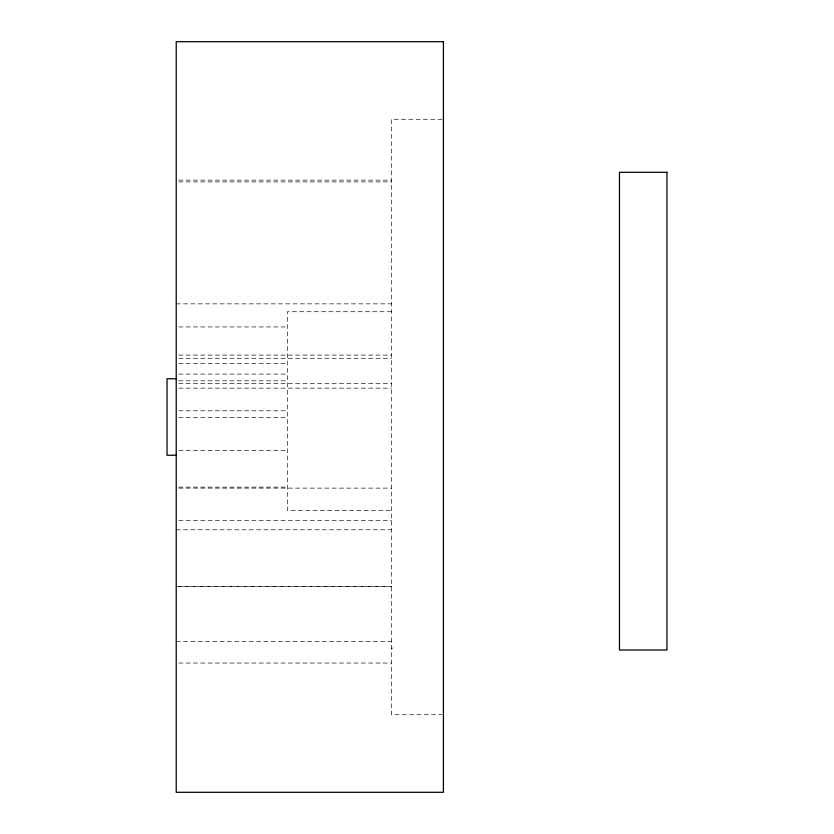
<?xml version="1.0" encoding="UTF-8"?>
<svg xmlns="http://www.w3.org/2000/svg" width="834" height="834" viewBox="0 0 834 834"><rect width="100%" height="100%" fill="white"/><g stroke="black" fill="none" stroke-linecap="round" stroke-linejoin="round"><path stroke-width="0.63" stroke-dasharray="4.17 3.13" d="M442.114 119.272L391.407 119.272L391.407 714.728L442.114 714.728M178.799 180.154L391.407 180.154M178.799 181.927L391.407 181.927M176.214 303.857L391.407 303.857M391.407 311.728L287.376 311.728L287.376 510.606L391.407 510.606M178.799 326.949L287.376 326.949M178.799 355.086L391.407 355.086M178.799 358.662L391.407 358.662M178.799 363.666L287.376 363.666M178.799 374.08L287.376 374.08M178.799 380.825L287.376 380.825M178.799 383.39L391.407 383.39M178.799 388.144L391.407 388.144M178.799 410.797L287.376 410.797M178.799 417.542L287.376 417.542M178.799 450.412L287.376 450.412M178.799 487.129L287.376 487.129M178.799 488.119L391.407 488.119M178.799 520.614L391.407 520.614M176.214 529.798L391.407 529.798M178.799 586.438L391.407 586.438M176.214 586.594L391.407 586.594M176.214 641.627L391.407 641.627M391.407 648.112L392.793 648.112M178.799 663.04L391.407 663.04"/><path stroke-width="1.25" d="M176.214 378.751L167.029 378.751L167.029 455.249L176.214 455.249M443.417 41.7L176.214 41.7L176.214 792.3L443.417 792.3L443.417 41.7M666.971 172.304L619.464 172.304L619.464 650.02L666.971 650.02L666.971 172.304"/></g></svg>
